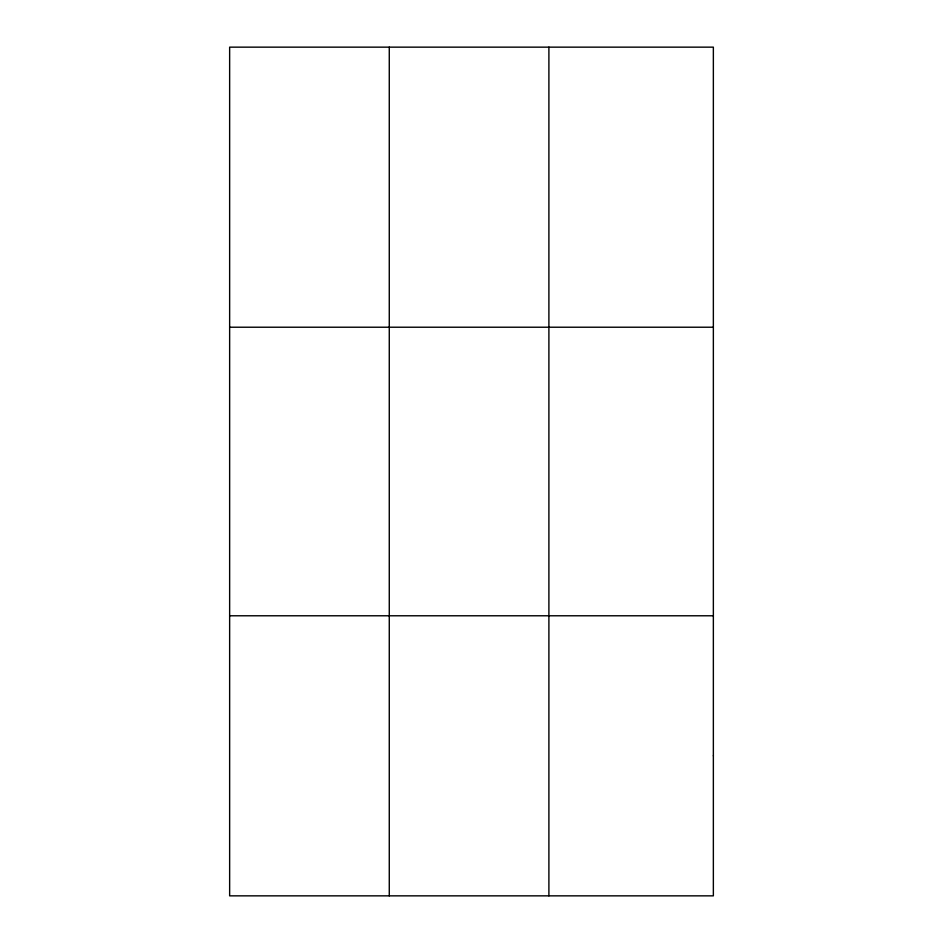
<?xml version="1.0" encoding="UTF-8"?>
<svg xmlns="http://www.w3.org/2000/svg" width="943" height="943" viewBox="0 0 943 943"><rect width="100%" height="100%" fill="white"/><g stroke="black" fill="none" stroke-linecap="round" stroke-linejoin="round"><path stroke-width="1.41" d="M389.27 895.85L389.27 47.15M548.897 895.85L548.897 47.15M229.644 327.221L713.356 327.221M229.644 615.779L713.356 615.779M713.356 755.815L713.356 895.85L229.644 895.85L229.644 47.15L713.356 47.15L713.356 755.815"/></g></svg>
